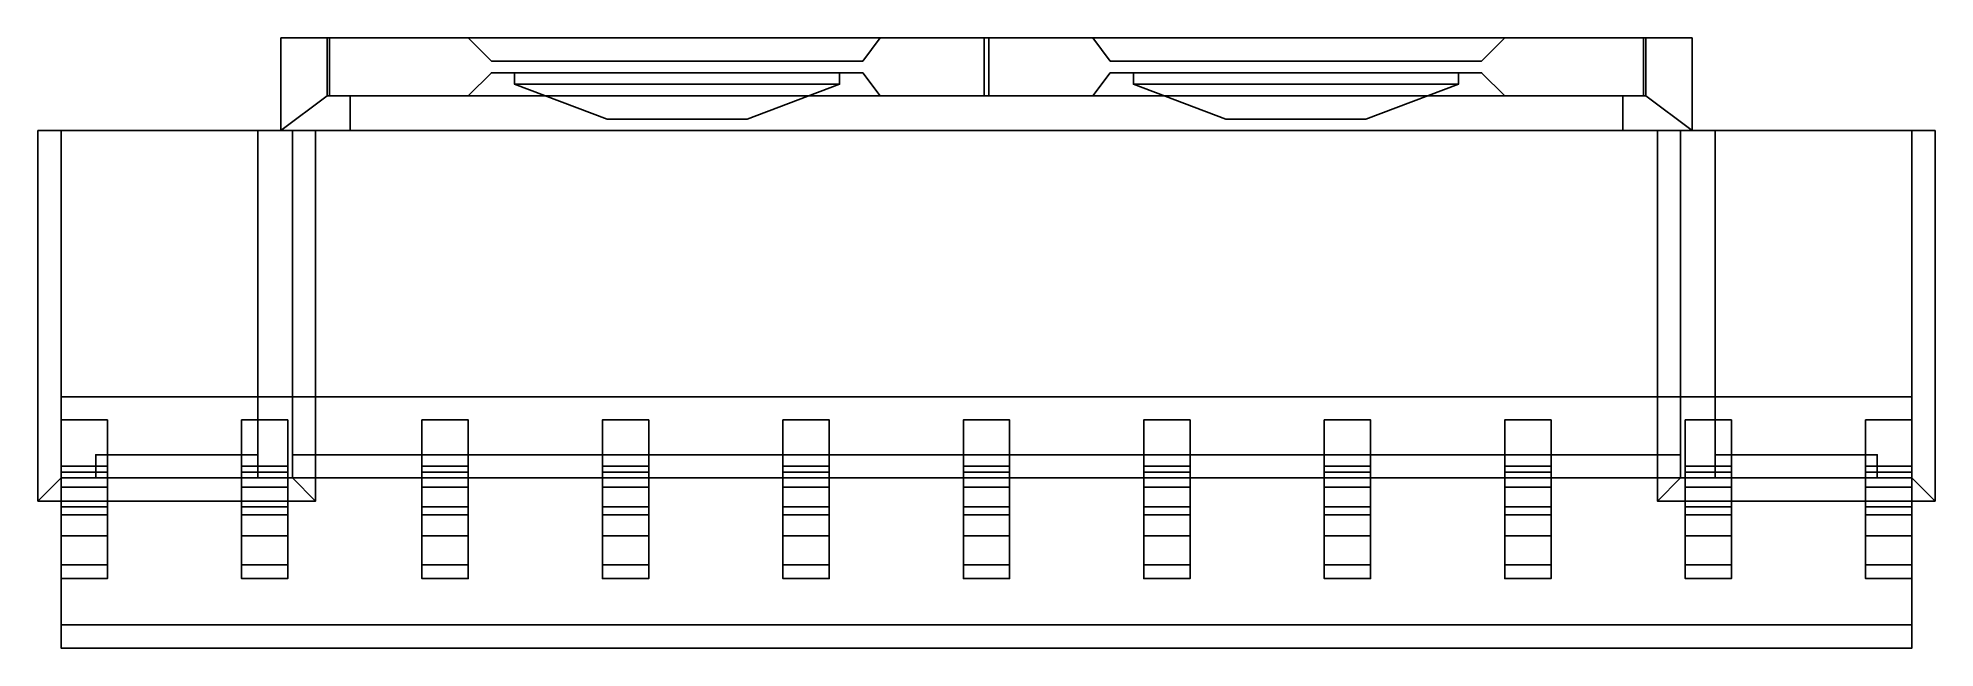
# Model space of a CAD drawing. Extents: x -0.21 to 1.43, y -0.45 to 0.08.
import ezdxf

# ---------------------------------------------------------------- set-up
doc = ezdxf.new("R2010")
doc.units = 0
doc.layers.get('0').update_dxf_attribs({"linetype": 'CONTINUOUS'})

msp = doc.modelspace()

# ---------------------------------------------------------------- meshes
at = {"color": 131}
mesh = msp.add_polyface(dxfattribs=at)
corners = [(0.042, 0.08, 2.158), (0.042, 0.08, 1.11), (0.042, 0.03, 1.11), (0.042, 0.03, 2.158), (0.162, 0.08, 2.038), (0.162, 0.08, 1.11), (0.162, 0.03, 1.11), (0.162, 0.03, 2.038), (0.042, 0.08, 1.01), (0.042, 0.03, 1.01), (0.162, 0.08, 1.01), (0.162, 0.03, 1.01), (0.042, 0.08, 0.77), (0.042, 0.03, 0.77), (0.162, 0.08, 0.77), (0.162, 0.03, 0.77), (0.042, 0.08, 0.67), (0.042, 0.03, 0.67), (0.162, 0.08, 0.67), (0.162, 0.03, 0.67), (0.042, 0.03), (0.042, 0.08), (0.162, 0.08, 0.17), (0.162, 0.03, 0.17), (0.122, -0.325, 2.485), (0.122, -0.332, 2.51), (0.122, -0.25, 2.59), (0.122, -0.25, 2.485), (0.122, -0.29, 2.39), (0.122, -0.295, 2.407), (0.122, -0.25, 2.39), (0.162, -0.25, 2.39), (0.162, -0.29, 2.39), (0.162, -0.25, 2.485), (0.162, -0.295, 2.407), (0.162, -0.25, 2.59), (0.162, -0.332, 2.51), (0.162, -0.325, 2.485), (0.006, -0.25, 2.39), (0.006, -0.25, 2.485), (0.006, -0.295, 2.407), (0.006, -0.29, 2.39), (0.006, -0.25, 2.59), (0.006, -0.332, 2.51), (0.006, -0.325, 2.485), (0.04, 0.08), (0.04, 0.08, 2.16), (0.04, 0.03, 2.16), (0.04, 0.03), (0.06, 0.03, 2.14), (0.06, 0.03), (0, 0.08), (0, 0.08, 2.2), (0, 0), (0.06, 0, 2.14), (0.06, 0), (0, 0, 2.2), (0.01, 0, 0.45), (0.01, -0.3, 0.45), (0.03, -0.32, 0.45), (0.03, 0, 0.45), (0.01, -0.3, 2.19), (0.01, 0, 2.19), (0.03, -0.32), (0.03, 0), (0.01, -0.3, 2.36), (0.01, -0.3, 2.22), (0.01, -0.28, 2.22), (0.01, -0.28, 2.36)]
mesh.append_faces([[corners[k] for k in face] for face in [(0, 1, 2, 3), (4, 5, 1, 0), (3, 2, 6, 7), (1, 8, 9, 2), (5, 10, 8, 1), (2, 9, 11, 6), (8, 12, 13, 9), (10, 14, 12, 8), (15, 11, 9, 13), (12, 16, 17, 13), (14, 18, 16, 12), (19, 15, 13, 17), (20, 17, 16, 21), (21, 16, 18, 22), (23, 19, 17, 20), (24, 25, 26, 27), (28, 29, 27, 30), (28, 30, 31, 32), (31, 33, 34, 32), (33, 35, 36, 37), (35, 33, 27, 26), (30, 27, 33, 31), (38, 39, 40, 41), (39, 42, 43, 44), (45, 46, 47, 48), (48, 47, 49, 50), (51, 52, 46, 45), (45, 48, 53, 51), (50, 49, 54, 55), (55, 53, 48, 50), (53, 56, 52, 51), (55, 54, 56, 53), (57, 58, 59, 60), (61, 58, 57, 62), (60, 59, 63, 64), (60, 64, 57), (65, 66, 67, 68)]], dxfattribs={"color": 131})
mesh = msp.add_polyface(dxfattribs=at)
corners = [(0.612, 0.08, 2.158), (0.612, 0.08, 1.11), (0.612, 0.03, 1.11), (0.612, 0.03, 2.158), (0.702, 0.08, 2.038), (0.702, 0.08, 1.11), (0.612, 0.08, 1.01), (0.612, 0.03, 1.01), (0.702, 0.03, 1.11), (0.702, 0.03, 2.038), (0.717, 0.06, 1.13), (0.717, 0.06, 2.018), (1.038, 0.06, 2.018), (1.038, 0.06, 1.13), (0.702, 0.08, 1.01), (0.612, 0.08, 0.77), (0.612, 0.03, 0.77), (0.702, 0.03, 1.01), (0.717, 0.05, 1.13), (0.717, 0.05, 2.018), (1.038, 0.05, 1.13), (1.038, 0.05, 2.018), (0.702, 0.08, 0.77), (0.612, 0.08, 0.67), (0.612, 0.03, 0.67), (0.702, 0.03, 0.77), (0.717, 0.06, 0.99), (0.717, 0.06, 0.79), (0.702, 0.08, 0.67), (0.612, 0.03), (0.612, 0.08), (0.702, 0.03, 0.67), (0.717, 0.05, 0.79), (0.717, 0.05, 0.99), (0.702, 0.08, 0.17), (0.702, 0.03, 0.17), (0.737, 0.05, 0.81), (0.737, 0.05, 0.97), (0.717, 0.06, 0.65), (0.717, 0.06, 0.19), (0.717, 0.05, 0.19), (0.717, 0.05, 0.65), (1.038, 0.05, 0.79), (1.018, 0.05, 0.81), (0.737, 0.04, 0.81), (0.737, 0.04, 0.97), (1.018, 0.05, 0.97), (1.018, 0.04, 0.97), (1.018, 0.04, 0.81), (0.817, 0.01, 0.89), (1.18, 0.03, 2.16), (0.04, 0.03, 2.16), (0.04, 0.08, 2.16), (1.18, 0.08, 2.16), (1.16, 0.03, 2.14), (0.06, 0.03, 2.14), (0, 0.08, 2.2), (1.22, 0.08, 2.2), (1.16, 0, 2.14), (0.06, 0, 2.14), (1.22, 0, 2.2), (0, 0, 2.2), (1.21, 0, 2.19), (0.01, 0, 2.19), (0.01, 0, 2.39), (1.21, 0, 2.39)]
mesh.append_faces([[corners[k] for k in face] for face in [(0, 1, 2, 3), (4, 5, 1, 0), (1, 6, 7, 2), (3, 2, 8, 9), (10, 11, 12, 13), (5, 4, 11, 10), (6, 1, 5, 14), (6, 15, 16, 7), (17, 8, 2, 7), (9, 8, 18, 19), (19, 18, 20, 21), (15, 6, 14, 22), (15, 23, 24, 16), (7, 16, 25, 17), (22, 14, 26, 27), (22, 28, 23, 15), (29, 24, 23, 30), (16, 24, 31, 25), (17, 25, 32, 33), (30, 23, 28, 34), (35, 31, 24, 29), (33, 32, 36, 37), (34, 28, 38, 39), (31, 35, 40, 41), (32, 42, 43, 36), (37, 36, 44, 45), (46, 37, 45, 47), (36, 43, 48, 44), (45, 44, 49), (50, 51, 52, 53), (54, 55, 51, 50), (53, 52, 56, 57), (55, 54, 58, 59), (60, 57, 56, 61), (59, 58, 60, 61), (62, 63, 64, 65)]], dxfattribs={"color": 131})
mesh = msp.add_polyface(dxfattribs=at)
corners = [(0.608, 0.08, 1.11), (0.608, 0.08, 2.158), (0.608, 0.03, 2.158), (0.608, 0.03, 1.11), (0.518, 0.08, 1.11), (0.518, 0.08, 2.038), (0.608, 0.03, 1.01), (0.608, 0.08, 1.01), (0.518, 0.03, 2.038), (0.518, 0.03, 1.11), (0.182, 0.06, 1.13), (0.182, 0.06, 2.018), (0.503, 0.06, 2.018), (0.503, 0.06, 1.13), (0.518, 0.08, 1.01), (0.608, 0.03, 0.77), (0.608, 0.08, 0.77), (0.518, 0.03, 1.01), (0.503, 0.05, 2.018), (0.503, 0.05, 1.13), (0.182, 0.05, 2.018), (0.182, 0.05, 1.13), (0.518, 0.08, 0.77), (0.608, 0.03, 0.67), (0.608, 0.08, 0.67), (0.518, 0.03, 0.77), (0.503, 0.06, 0.79), (0.503, 0.06, 0.99), (0.518, 0.08, 0.67), (0.608, 0.08), (0.608, 0.03), (0.518, 0.03, 0.67), (0.503, 0.05, 0.99), (0.503, 0.05, 0.79), (0.518, 0.08, 0.17), (0.518, 0.03, 0.17), (0.483, 0.05, 0.97), (0.483, 0.05, 0.81), (0.182, 0.05, 0.99), (0.202, 0.05, 0.97), (0.503, 0.06, 0.19), (0.503, 0.06, 0.65), (0.503, 0.05, 0.65), (0.503, 0.05, 0.19), (0.202, 0.05, 0.81), (0.182, 0.05, 0.79), (0.483, 0.04, 0.97), (0.483, 0.04, 0.81), (0.202, 0.04, 0.97), (0.202, 0.04, 0.81), (0.403, 0.01, 0.89), (0.282, 0.01, 0.89), (0.63, -0.25, 2.59), (0.63, -0.25, 2.485), (0.59, -0.25, 2.485), (0.59, -0.25, 2.59), (0.59, -0.25, 2.39), (0.63, -0.25, 2.39), (0.474, -0.25, 2.59), (0.474, -0.25, 2.485), (0.434, -0.25, 2.485), (0.434, -0.25, 2.59), (0.434, -0.25, 2.39), (0.474, -0.25, 2.39), (0.01, -0.3, 2.39), (1.21, -0.3, 2.39), (1.21, 0, 2.39), (0.01, 0, 2.39)]
mesh.append_faces([[corners[k] for k in face] for face in [(0, 1, 2, 3), (1, 0, 4, 5), (3, 6, 7, 0), (8, 9, 3, 2), (10, 11, 12, 13), (13, 12, 5, 4), (14, 4, 0, 7), (6, 15, 16, 7), (6, 3, 9, 17), (18, 19, 9, 8), (20, 21, 19, 18), (22, 14, 7, 16), (15, 23, 24, 16), (17, 25, 15, 6), (26, 27, 14, 22), (16, 24, 28, 22), (29, 24, 23, 30), (25, 31, 23, 15), (32, 33, 25, 17), (34, 28, 24, 29), (30, 23, 31, 35), (36, 37, 33, 32), (32, 38, 39, 36), (40, 41, 28, 34), (42, 43, 35, 31), (37, 44, 45, 33), (46, 47, 37, 36), (48, 46, 36, 39), (47, 49, 44, 37), (50, 47, 46), (51, 50, 46, 48), (49, 47, 50, 51), (52, 53, 54, 55), (56, 54, 53, 57), (58, 59, 60, 61), (62, 60, 59, 63), (64, 65, 66, 67)]], dxfattribs={"color": 131})
mesh = msp.add_polyface(dxfattribs=at)
corners = [(0.608, 0.08, 2.158), (0.042, 0.08, 2.158), (0.042, 0.03, 2.158), (0.608, 0.03, 2.158), (0.518, 0.08, 2.038), (0.162, 0.08, 2.038), (0.162, 0.03, 2.038), (0.518, 0.03, 2.038), (0.503, 0.06, 2.018), (0.182, 0.06, 2.018), (0.182, 0.05, 2.018), (0.503, 0.05, 2.018), (0.182, 0.06, 1.13), (0.162, 0.08, 1.11), (0.182, 0.05, 1.13), (0.162, 0.03, 1.11), (0.503, 0.06, 1.13), (0.518, 0.08, 1.11), (0.518, 0.08, 1.01), (0.162, 0.08, 1.01), (0.518, 0.03, 1.01), (0.518, 0.03, 1.11), (0.162, 0.03, 1.01), (0.503, 0.05, 1.13), (0.503, 0.06, 0.99), (0.182, 0.06, 0.99), (0.182, 0.06, 0.79), (0.162, 0.08, 0.77), (0.182, 0.05, 0.99), (0.503, 0.05, 0.99), (0.182, 0.05, 0.79), (0.162, 0.03, 0.77), (0.503, 0.06, 0.79), (0.518, 0.08, 0.77), (0.518, 0.08, 0.67), (0.162, 0.08, 0.67), (0.608, 0.03), (0.042, 0.03), (0.042, 0.08), (0.608, 0.08), (0.518, 0.03, 0.67), (0.518, 0.03, 0.77), (0.162, 0.03, 0.67), (0.503, 0.05, 0.79), (0.202, 0.05, 0.81), (0.202, 0.05, 0.97), (0.503, 0.06, 0.65), (0.182, 0.06, 0.65), (0.162, 0.08, 0.17), (0.518, 0.08, 0.17), (0.182, 0.06, 0.19), (0.518, 0.03, 0.17), (0.162, 0.03, 0.17), (0.182, 0.05, 0.65), (0.503, 0.05, 0.65), (0.202, 0.04, 0.81), (0.202, 0.04, 0.97), (0.182, 0.05, 0.19), (0.503, 0.06, 0.19), (0.503, 0.05, 0.19), (0.282, 0.01, 0.89), (0.318, -0.25, 2.59), (0.318, -0.25, 2.485), (0.278, -0.25, 2.485), (0.278, -0.25, 2.59), (0.278, -0.25, 2.39), (0.318, -0.25, 2.39)]
mesh.append_faces([[corners[k] for k in face] for face in [(0, 1, 2, 3), (1, 0, 4, 5), (3, 2, 6, 7), (8, 9, 5, 4), (10, 11, 7, 6), (9, 12, 13, 5), (14, 10, 6, 15), (12, 16, 17, 13), (17, 18, 19, 13), (20, 21, 15, 22), (23, 14, 15, 21), (24, 25, 19, 18), (25, 26, 27, 19), (28, 29, 20, 22), (30, 28, 22, 31), (24, 32, 26, 25), (26, 32, 33, 27), (33, 34, 35, 27), (36, 37, 38, 39), (40, 41, 31, 42), (43, 30, 31, 41), (28, 30, 44, 45), (46, 47, 35, 34), (48, 49, 39, 38), (47, 50, 48, 35), (37, 36, 51, 52), (53, 54, 40, 42), (55, 56, 45, 44), (57, 53, 42, 52), (46, 58, 50, 47), (50, 58, 49, 48), (59, 57, 52, 51), (59, 54, 53, 57), (60, 56, 55), (61, 62, 63, 64), (65, 63, 62, 66)]], dxfattribs={"color": 131})
mesh = msp.add_polyface(dxfattribs=at)
corners = [(1.178, 0.08, 2.158), (0.612, 0.08, 2.158), (0.612, 0.03, 2.158), (1.178, 0.03, 2.158), (1.058, 0.08, 2.038), (0.702, 0.08, 2.038), (0.702, 0.03, 2.038), (1.058, 0.03, 2.038), (1.038, 0.06, 2.018), (0.717, 0.06, 2.018), (0.717, 0.05, 2.018), (1.038, 0.05, 2.018), (1.058, 0.08, 1.11), (1.038, 0.06, 1.13), (1.058, 0.03, 1.11), (1.038, 0.05, 1.13), (0.702, 0.08, 1.11), (0.717, 0.06, 1.13), (1.058, 0.08, 1.01), (0.702, 0.08, 1.01), (1.058, 0.03, 1.01), (0.702, 0.03, 1.11), (0.702, 0.03, 1.01), (0.717, 0.05, 1.13), (1.038, 0.06, 0.99), (0.717, 0.06, 0.99), (1.058, 0.08, 0.77), (1.038, 0.06, 0.79), (0.717, 0.05, 0.99), (1.038, 0.05, 0.99), (1.058, 0.03, 0.77), (1.038, 0.05, 0.79), (0.717, 0.06, 0.79), (0.702, 0.08, 0.77), (1.058, 0.08, 0.67), (0.702, 0.08, 0.67), (0.612, 0.08), (1.178, 0.08), (1.178, 0.03), (0.612, 0.03), (1.058, 0.03, 0.67), (0.702, 0.03, 0.77), (0.702, 0.03, 0.67), (0.717, 0.05, 0.79), (0.737, 0.05, 0.97), (1.018, 0.05, 0.97), (1.018, 0.05, 0.81), (1.038, 0.06, 0.65), (0.717, 0.06, 0.65), (0.702, 0.08, 0.17), (1.058, 0.08, 0.17), (1.038, 0.06, 0.19), (1.058, 0.03, 0.17), (0.702, 0.03, 0.17), (0.717, 0.05, 0.65), (1.038, 0.05, 0.65), (1.018, 0.04, 0.97), (1.018, 0.04, 0.81), (1.038, 0.05, 0.19), (0.717, 0.06, 0.19), (0.717, 0.05, 0.19), (0.737, 0.04, 0.97), (0.817, 0.01, 0.89), (0.938, 0.01, 0.89), (0.737, 0.04, 0.81)]
mesh.append_faces([[corners[k] for k in face] for face in [(0, 1, 2, 3), (4, 5, 1, 0), (6, 7, 3, 2), (5, 4, 8, 9), (7, 6, 10, 11), (4, 12, 13, 8), (14, 7, 11, 15), (12, 16, 17, 13), (12, 18, 19, 16), (20, 14, 21, 22), (21, 14, 15, 23), (19, 18, 24, 25), (18, 26, 27, 24), (20, 22, 28, 29), (30, 20, 29, 31), (24, 27, 32, 25), (26, 33, 32, 27), (26, 34, 35, 33), (36, 37, 38, 39), (40, 30, 41, 42), (41, 30, 31, 43), (44, 45, 29, 28), (45, 46, 31, 29), (35, 34, 47, 48), (37, 36, 49, 50), (34, 50, 51, 47), (52, 53, 39, 38), (40, 42, 54, 55), (46, 45, 56, 57), (52, 40, 55, 58), (47, 51, 59, 48), (50, 49, 59, 51), (53, 52, 58, 60), (58, 55, 54, 60), (56, 61, 62, 63), (57, 56, 63), (63, 62, 64, 57)]], dxfattribs={"color": 131})
mesh = msp.add_polyface(dxfattribs=at)
corners = [(1.178, 0.03, 2.158), (1.178, 0.03, 1.11), (1.178, 0.08, 1.11), (1.178, 0.08, 2.158), (1.058, 0.08, 1.11), (1.058, 0.08, 2.038), (1.058, 0.03, 2.038), (1.058, 0.03, 1.11), (1.178, 0.03, 1.01), (1.178, 0.08, 1.01), (1.058, 0.08, 1.01), (1.058, 0.03, 1.01), (1.178, 0.03, 0.77), (1.178, 0.08, 0.77), (1.058, 0.08, 0.77), (1.058, 0.03, 0.77), (1.178, 0.03, 0.67), (1.178, 0.08, 0.67), (1.058, 0.08, 0.67), (1.058, 0.03, 0.67), (1.178, 0.08), (1.178, 0.03), (1.058, 0.08, 0.17), (1.058, 0.03, 0.17), (1.214, -0.325, 2.485), (1.214, -0.332, 2.51), (1.214, -0.25, 2.59), (1.214, -0.25, 2.485), (1.214, -0.29, 2.39), (1.214, -0.295, 2.407), (1.214, -0.25, 2.39), (1.058, -0.325, 2.485), (1.058, -0.332, 2.51), (1.058, -0.25, 2.59), (1.058, -0.25, 2.485), (1.058, -0.29, 2.39), (1.058, -0.295, 2.407), (1.058, -0.25, 2.39), (1.098, -0.25, 2.39), (1.098, -0.29, 2.39), (1.098, -0.25, 2.485), (1.098, -0.295, 2.407), (1.098, -0.25, 2.59), (1.098, -0.332, 2.51), (1.098, -0.325, 2.485), (1.18, 0.08), (1.18, 0.08, 2.16), (1.22, 0.08, 2.2), (1.22, 0.08), (1.18, 0.03), (1.18, 0.03, 2.16), (1.22, 0), (1.16, 0.03), (1.16, 0.03, 2.14), (1.22, 0, 2.2), (1.16, 0, 2.14), (1.16, 0), (1.21, 0, 2.19), (1.21, 0, 0.45), (1.21, -0.3, 0.45), (1.21, -0.3, 2.19), (1.19, 0, 0.45), (1.19, -0.32, 0.45), (1.21, -0.3, 2.22), (1.21, -0.3, 2.36), (1.21, -0.28, 2.36), (1.21, -0.28, 2.22), (1.19, 0), (1.19, -0.32)]
mesh.append_faces([[corners[k] for k in face] for face in [(0, 1, 2, 3), (3, 2, 4, 5), (6, 7, 1, 0), (1, 8, 9, 2), (2, 9, 10, 4), (7, 11, 8, 1), (8, 12, 13, 9), (9, 13, 14, 10), (12, 8, 11, 15), (12, 16, 17, 13), (13, 17, 18, 14), (16, 12, 15, 19), (20, 17, 16, 21), (22, 18, 17, 20), (21, 16, 19, 23), (24, 25, 26, 27), (28, 29, 27, 30), (31, 32, 33, 34), (35, 36, 34, 37), (35, 37, 38, 39), (38, 40, 41, 39), (40, 42, 43, 44), (42, 40, 34, 33), (37, 34, 40, 38), (45, 46, 47, 48), (49, 50, 46, 45), (48, 51, 49, 45), (52, 53, 50, 49), (51, 54, 55, 56), (52, 49, 51, 56), (56, 55, 53, 52), (57, 58, 59, 60), (59, 58, 61, 62), (63, 64, 65, 66), (61, 58, 67), (68, 62, 61, 67)]], dxfattribs={"color": 131})
mesh = msp.add_polyface(dxfattribs=at)
corners = [(1.37, -0.325, 2.485), (1.37, -0.332, 2.51), (1.37, -0.25, 2.59), (1.37, -0.25, 2.485), (1.37, -0.29, 2.39), (1.37, -0.295, 2.407), (1.37, -0.25, 2.39), (1.41, -0.25, 2.39), (1.41, -0.29, 2.39), (1.41, -0.25, 2.485), (1.41, -0.295, 2.407), (1.41, -0.25, 2.59), (1.41, -0.332, 2.51), (1.41, -0.325, 2.485), (1.214, -0.29, 2.39), (1.214, -0.25, 2.39), (1.254, -0.25, 2.39), (1.254, -0.29, 2.39), (1.254, -0.25, 2.485), (1.254, -0.295, 2.407), (1.254, -0.25, 2.59), (1.254, -0.332, 2.51), (1.254, -0.325, 2.485), (1.214, -0.25, 2.485), (1.214, -0.25, 2.59), (1.22, 0.08), (1.22, 0.08, 2.2), (1.22, 0, 2.2), (1.22, 0), (1.24, 0, 2.22), (1.21, 0, 2.19), (1.21, 0, 2.39), (1.24, 0, 2.39), (1.21, 0, 0.45), (1.41, 0, 2.19), (1.41, 0, 0.45), (1.21, -0.3, 2.39), (1.24, -0.3, 2.39), (1.41, 0, 2.22), (1.41, 0, 2.39), (1.41, -0.3, 2.19), (1.41, -0.3, 0.45), (1.43, 0), (1.19, 0), (1.24, -0.3, 2.19), (1.24, -0.3, 0.48), (1.24, -0.28, 0.48), (1.24, -0.28, 2.19), (1.38, -0.3, 2.19), (1.38, -0.28, 2.19), (1.24, -0.3, 2.22), (1.38, -0.3, 2.22), (1.38, -0.28, 2.22), (1.24, -0.28, 2.22), (1.24, -0.3, 2.36), (1.24, -0.28, 2.36), (1.41, -0.3, 2.39), (1.41, -0.3, 2.22), (1.43, -0.32, 0.45), (1.43, 0, 0.45), (1.43, -0.32), (1.19, -0.32), (1.38, -0.3, 0.48), (1.38, -0.28, 0.48), (1.38, -0.3, 2.36), (1.38, -0.28, 2.36)]
mesh.append_faces([[corners[k] for k in face] for face in [(0, 1, 2, 3), (4, 5, 3, 6), (4, 6, 7, 8), (7, 9, 10, 8), (9, 11, 12, 13), (11, 9, 3, 2), (6, 3, 9, 7), (14, 15, 16, 17), (16, 18, 19, 17), (18, 20, 21, 22), (20, 18, 23, 24), (15, 23, 18, 16), (25, 26, 27, 28), (29, 30, 31, 32), (33, 30, 34, 35), (32, 31, 36, 37), (34, 30, 29, 38), (39, 38, 29, 32), (35, 34, 40, 41), (42, 43, 33, 35), (44, 45, 46, 47), (48, 44, 47, 49), (50, 51, 52, 53), (54, 50, 53, 55), (39, 32, 37, 56), (57, 40, 34, 38), (56, 57, 38, 39), (35, 41, 58, 59), (43, 42, 60, 61), (59, 42, 35), (45, 62, 63, 46), (49, 47, 46, 63), (62, 48, 49, 63), (51, 64, 65, 52), (53, 52, 65, 55), (64, 54, 55, 65), (42, 59, 58, 60)]], dxfattribs={"color": 131})
mesh = msp.add_polyface(dxfattribs=at)
corners = [(-0.034, -0.325, 2.485), (-0.034, -0.332, 2.51), (-0.034, -0.25, 2.59), (-0.034, -0.25, 2.485), (-0.034, -0.29, 2.39), (-0.034, -0.295, 2.407), (-0.034, -0.25, 2.39), (0.006, -0.25, 2.39), (0.006, -0.29, 2.39), (0.006, -0.25, 2.59), (0.006, -0.25, 2.485), (-0.19, -0.325, 2.485), (-0.19, -0.332, 2.51), (-0.19, -0.25, 2.59), (-0.19, -0.25, 2.485), (-0.19, -0.29, 2.39), (-0.19, -0.295, 2.407), (-0.19, -0.25, 2.39), (-0.15, -0.25, 2.39), (-0.15, -0.29, 2.39), (-0.15, -0.25, 2.485), (-0.15, -0.295, 2.407), (-0.15, -0.25, 2.59), (-0.15, -0.332, 2.51), (-0.15, -0.325, 2.485), (-0.16, -0.3, 0.48), (-0.02, -0.3, 0.48), (-0.02, -0.28, 0.48), (-0.16, -0.28, 0.48), (-0.02, -0.3, 2.19), (-0.02, -0.28, 2.19), (-0.16, -0.28, 2.19), (-0.16, -0.3, 2.19), (-0.19, -0.3, 0.45), (-0.19, -0.3, 2.19), (-0.19, 0, 2.19), (-0.19, 0, 0.45), (-0.21, 0, 0.45), (-0.21, -0.32, 0.45), (0.03, 0), (-0.21, 0), (0.01, 0, 0.45), (0.01, 0, 2.19), (-0.19, 0, 2.22), (-0.19, -0.3, 2.22), (-0.21, -0.32), (0.03, -0.32), (-0.02, 0, 2.22), (-0.19, 0, 2.39), (-0.19, -0.3, 2.39), (-0.16, -0.3, 2.22), (-0.02, -0.3, 2.22), (-0.02, -0.28, 2.22), (-0.16, -0.28, 2.22), (-0.16, -0.3, 2.36), (-0.16, -0.28, 2.36), (-0.02, 0, 2.39), (0.01, 0, 2.39), (-0.02, -0.3, 2.36), (-0.02, -0.28, 2.36), (-0.02, -0.3, 2.39), (0.01, -0.3, 2.39)]
mesh.append_faces([[corners[k] for k in face] for face in [(0, 1, 2, 3), (4, 5, 3, 6), (4, 6, 7, 8), (9, 10, 3, 2), (6, 3, 10, 7), (11, 12, 13, 14), (15, 16, 14, 17), (15, 17, 18, 19), (18, 20, 21, 19), (20, 22, 23, 24), (22, 20, 14, 13), (17, 14, 20, 18), (25, 26, 27, 28), (26, 29, 30, 27), (28, 27, 30, 31), (32, 25, 28, 31), (33, 34, 35, 36), (33, 36, 37, 38), (39, 40, 36, 41), (36, 35, 42, 41), (29, 32, 31, 30), (43, 35, 34, 44), (37, 36, 40), (45, 38, 37, 40), (40, 39, 46, 45), (43, 47, 42, 35), (48, 43, 44, 49), (50, 51, 52, 53), (54, 50, 53, 55), (48, 56, 47, 43), (56, 57, 42, 47), (51, 58, 59, 52), (49, 60, 56, 48), (53, 52, 59, 55), (58, 54, 55, 59), (60, 61, 57, 56)]], dxfattribs={"color": 131})
mesh = msp.add_polyface(dxfattribs=at)
corners = [(0.746, -0.308, 2.42), (0.746, -0.295, 2.407), (0.786, -0.295, 2.407), (0.786, -0.308, 2.42), (0.746, -0.325, 2.485), (0.746, -0.25, 2.485), (0.746, -0.29, 2.39), (0.786, -0.29, 2.39), (0.746, -0.325, 2.425), (0.786, -0.325, 2.425), (0.746, -0.332, 2.51), (0.746, -0.25, 2.59), (0.746, -0.25, 2.39), (0.786, -0.25, 2.39), (0.786, -0.325, 2.485), (0.786, -0.332, 2.51), (0.746, -0.35, 2.528), (0.786, -0.25, 2.59), (0.786, -0.25, 2.485), (0.786, -0.35, 2.528), (0.746, -0.375, 2.535), (0.746, -0.387, 2.59), (0.786, -0.387, 2.59), (0.786, -0.375, 2.535), (0.746, -0.387, 2.535), (0.786, -0.387, 2.535), (0.63, -0.308, 2.42), (0.63, -0.295, 2.407), (0.63, -0.25, 2.485), (0.63, -0.325, 2.485), (0.63, -0.25, 2.39), (0.63, -0.29, 2.39), (0.63, -0.25, 2.59), (0.63, -0.332, 2.51), (0.63, -0.325, 2.425), (0.63, -0.35, 2.528), (0.63, -0.375, 2.535), (0.63, -0.387, 2.59), (0.63, -0.387, 2.535), (0.59, -0.387, 2.59), (0.59, -0.387, 2.535), (0.59, -0.375, 2.535), (1.41, -0.447, 2.67), (1.41, -0.2299, 2.8823), (-0.19, -0.2299, 2.8823), (-0.19, -0.447, 2.67), (1.41, -0.447, 2.63), (-0.19, -0.447, 2.63), (-0.19, -0.427, 2.63), (1.41, -0.427, 2.63), (1.41, -0.2299, 2.5923), (-0.19, -0.2299, 2.5923), (1.41, -0.427, 2.59), (-0.19, -0.427, 2.59), (0.01, -0.3, 2.19), (0.01, 0, 2.19), (1.21, 0, 2.19), (1.21, -0.3, 2.19), (1.21, -0.28, 2.36), (0.01, -0.28, 2.36), (0.01, -0.28, 2.22), (1.21, -0.28, 2.22), (1.21, -0.3, 2.36), (0.01, -0.3, 2.36)]
mesh.append_faces([[corners[k] for k in face] for face in [(0, 1, 2, 3), (4, 5, 1, 0), (2, 1, 6, 7), (8, 0, 3, 9), (4, 10, 11, 5), (6, 1, 5, 12), (8, 4, 0), (6, 12, 13, 7), (4, 8, 9, 14), (10, 4, 14, 15), (10, 16, 11), (17, 18, 5, 11), (12, 5, 18, 13), (16, 10, 15, 19), (16, 20, 21, 11), (11, 21, 22, 17), (16, 19, 23, 20), (24, 21, 20), (25, 22, 21, 24), (26, 27, 28, 29), (30, 28, 27, 31), (28, 32, 33, 29), (34, 26, 29), (35, 33, 32), (36, 35, 32, 37), (38, 37, 39, 40), (38, 36, 37), (41, 36, 38, 40), (42, 43, 44, 45), (46, 47, 48, 49), (50, 51, 44, 43), (52, 49, 48, 53), (50, 52, 53, 51), (54, 55, 56, 57), (58, 59, 60, 61), (62, 63, 59, 58)]], dxfattribs={"color": 131})
mesh = msp.add_polyface(dxfattribs=at)
corners = [(-0.034, -0.308, 2.42), (-0.034, -0.295, 2.407), (0.006, -0.295, 2.407), (0.006, -0.308, 2.42), (-0.034, -0.325, 2.485), (-0.034, -0.25, 2.485), (-0.034, -0.325, 2.425), (-0.034, -0.332, 2.51), (-0.034, -0.35, 2.528), (-0.034, -0.25, 2.59), (-0.034, -0.375, 2.535), (-0.034, -0.387, 2.59), (-0.034, -0.387, 2.535), (-0.19, -0.308, 2.42), (-0.19, -0.295, 2.407), (-0.15, -0.295, 2.407), (-0.15, -0.308, 2.42), (-0.19, -0.325, 2.485), (-0.19, -0.25, 2.485), (-0.19, -0.29, 2.39), (-0.15, -0.29, 2.39), (-0.15, -0.25, 2.485), (-0.15, -0.325, 2.485), (-0.19, -0.325, 2.425), (-0.15, -0.325, 2.425), (-0.19, -0.332, 2.51), (-0.15, -0.332, 2.51), (-0.19, -0.35, 2.528), (-0.19, -0.25, 2.59), (-0.15, -0.35, 2.528), (-0.15, -0.25, 2.59), (-0.19, -0.375, 2.535), (-0.19, -0.387, 2.59), (-0.15, -0.387, 2.59), (-0.15, -0.375, 2.535), (-0.19, -0.387, 2.535), (-0.15, -0.387, 2.535), (-0.19, -0.447, 2.67), (-0.19, -0.2299, 2.8823), (-0.19, -0.427, 2.63), (-0.19, -0.447, 2.63), (-0.19, -0.427, 2.59), (-0.19, -0.2299, 2.5923), (-0.02, -0.3, 0.48), (-0.16, -0.3, 0.48), (-0.19, -0.3, 0.45), (0.01, -0.3, 0.45), (-0.16, -0.3, 2.19), (-0.19, -0.3, 2.19), (-0.21, -0.32, 0.45), (0.03, -0.32, 0.45), (-0.19, -0.3, 2.22), (-0.16, -0.3, 2.22), (-0.21, -0.32), (0.03, -0.32), (-0.02, -0.3, 2.19), (-0.02, -0.3, 2.22), (-0.19, -0.3, 2.39), (-0.16, -0.3, 2.36), (-0.02, -0.3, 2.36), (-0.02, -0.3, 2.39)]
mesh.append_faces([[corners[k] for k in face] for face in [(0, 1, 2, 3), (4, 5, 1, 0), (6, 4, 0), (7, 8, 9), (8, 10, 11, 9), (12, 11, 10), (13, 14, 15, 16), (17, 18, 14, 13), (15, 14, 19, 20), (16, 15, 21, 22), (23, 13, 16, 24), (23, 17, 13), (24, 16, 22), (17, 23, 24, 22), (25, 17, 22, 26), (25, 27, 28), (29, 26, 30), (27, 25, 26, 29), (27, 31, 32, 28), (28, 32, 33, 30), (34, 29, 30, 33), (27, 29, 34, 31), (35, 32, 31), (36, 33, 32, 35), (36, 34, 33), (31, 34, 36, 35), (37, 38, 39, 40), (41, 39, 38, 42), (43, 44, 45, 46), (44, 47, 48, 45), (46, 45, 49, 50), (51, 48, 47, 52), (53, 54, 50, 49), (47, 55, 56, 52), (57, 51, 52, 58), (58, 59, 60, 57)]], dxfattribs={"color": 131})
mesh = msp.add_polyface(dxfattribs=at)
corners = [(1.37, -0.308, 2.42), (1.37, -0.295, 2.407), (1.41, -0.295, 2.407), (1.41, -0.308, 2.42), (1.37, -0.325, 2.485), (1.37, -0.25, 2.485), (1.37, -0.29, 2.39), (1.41, -0.29, 2.39), (1.41, -0.25, 2.485), (1.41, -0.325, 2.485), (1.37, -0.325, 2.425), (1.41, -0.325, 2.425), (1.37, -0.332, 2.51), (1.41, -0.332, 2.51), (1.37, -0.35, 2.528), (1.37, -0.25, 2.59), (1.41, -0.35, 2.528), (1.41, -0.25, 2.59), (1.37, -0.375, 2.535), (1.37, -0.387, 2.59), (1.41, -0.387, 2.59), (1.41, -0.375, 2.535), (1.37, -0.387, 2.535), (1.41, -0.387, 2.535), (1.254, -0.308, 2.42), (1.254, -0.295, 2.407), (1.254, -0.25, 2.485), (1.254, -0.325, 2.485), (1.254, -0.325, 2.425), (1.254, -0.35, 2.528), (1.254, -0.332, 2.51), (1.254, -0.25, 2.59), (1.254, -0.375, 2.535), (1.254, -0.387, 2.59), (1.254, -0.387, 2.535), (1.214, -0.387, 2.59), (1.214, -0.387, 2.535), (1.214, -0.375, 2.535), (1.41, -0.447, 2.63), (1.41, -0.427, 2.63), (1.41, -0.2299, 2.8823), (1.41, -0.447, 2.67), (1.41, -0.2299, 2.5923), (1.41, -0.427, 2.59), (1.24, -0.3, 2.19), (1.38, -0.3, 2.19), (1.38, -0.3, 2.22), (1.24, -0.3, 2.22), (1.41, -0.3, 0.45), (1.21, -0.3, 0.45), (1.19, -0.32, 0.45), (1.43, -0.32, 0.45), (1.38, -0.3, 0.48), (1.24, -0.3, 0.48), (1.41, -0.3, 2.19), (1.41, -0.3, 2.22), (1.19, -0.32), (1.43, -0.32), (1.38, -0.3, 2.36), (1.41, -0.3, 2.39), (1.24, -0.3, 2.39), (1.24, -0.3, 2.36)]
mesh.append_faces([[corners[k] for k in face] for face in [(0, 1, 2, 3), (4, 5, 1, 0), (2, 1, 6, 7), (3, 2, 8, 9), (10, 0, 3, 11), (10, 4, 0), (11, 3, 9), (4, 10, 11, 9), (12, 4, 9, 13), (12, 14, 15), (16, 13, 17), (14, 12, 13, 16), (14, 18, 19, 15), (15, 19, 20, 17), (21, 16, 17, 20), (14, 16, 21, 18), (22, 19, 18), (23, 20, 19, 22), (23, 21, 20), (18, 21, 23, 22), (24, 25, 26, 27), (28, 24, 27), (29, 30, 31), (32, 29, 31, 33), (34, 33, 35, 36), (34, 32, 33), (37, 32, 34, 36), (38, 39, 40, 41), (42, 40, 39, 43), (44, 45, 46, 47), (48, 49, 50, 51), (52, 53, 49, 48), (46, 45, 54, 55), (48, 54, 45, 52), (56, 57, 51, 50), (58, 46, 55, 59), (59, 60, 61, 58)]], dxfattribs={"color": 131})
mesh = msp.add_polyface(dxfattribs=at)
corners = [(0.59, -0.308, 2.42), (0.59, -0.295, 2.407), (0.63, -0.295, 2.407), (0.63, -0.308, 2.42), (0.59, -0.325, 2.485), (0.59, -0.25, 2.485), (0.59, -0.29, 2.39), (0.63, -0.29, 2.39), (0.59, -0.325, 2.425), (0.63, -0.325, 2.425), (0.59, -0.332, 2.51), (0.59, -0.25, 2.59), (0.59, -0.25, 2.39), (0.63, -0.25, 2.39), (0.63, -0.325, 2.485), (0.63, -0.332, 2.51), (0.59, -0.35, 2.528), (0.63, -0.35, 2.528), (0.59, -0.375, 2.535), (0.59, -0.387, 2.59), (0.63, -0.387, 2.59), (0.63, -0.25, 2.59), (0.63, -0.375, 2.535), (0.59, -0.387, 2.535), (0.434, -0.308, 2.42), (0.434, -0.295, 2.407), (0.474, -0.295, 2.407), (0.474, -0.308, 2.42), (0.474, -0.25, 2.485), (0.474, -0.325, 2.485), (0.434, -0.325, 2.425), (0.474, -0.325, 2.425), (0.434, -0.29, 2.39), (0.434, -0.25, 2.39), (0.474, -0.25, 2.39), (0.474, -0.29, 2.39), (0.474, -0.25, 2.59), (0.474, -0.332, 2.51), (0.434, -0.325, 2.485), (0.434, -0.332, 2.51), (0.474, -0.35, 2.528), (0.434, -0.35, 2.528), (0.434, -0.25, 2.59), (0.434, -0.387, 2.59), (0.474, -0.387, 2.59), (0.474, -0.375, 2.535), (0.474, -0.387, 2.535), (0.434, -0.387, 2.535), (0.434, -0.375, 2.535), (-0.19, -0.447, 2.67), (-0.19, -0.447, 2.63), (1.41, -0.447, 2.63), (1.41, -0.447, 2.67), (0.01, -0.3, 2.19), (1.21, -0.3, 2.19), (1.21, -0.3, 2.22), (0.01, -0.3, 2.22), (1.21, -0.28, 2.22), (0.01, -0.28, 2.22), (0.01, -0.3, 2.36), (1.21, -0.3, 2.36), (1.21, -0.3, 2.39), (0.01, -0.3, 2.39)]
mesh.append_faces([[corners[k] for k in face] for face in [(0, 1, 2, 3), (4, 5, 1, 0), (2, 1, 6, 7), (8, 0, 3, 9), (4, 10, 11, 5), (6, 1, 5, 12), (8, 4, 0), (6, 12, 13, 7), (4, 8, 9, 14), (10, 4, 14, 15), (10, 16, 11), (16, 10, 15, 17), (16, 18, 19, 11), (11, 19, 20, 21), (16, 17, 22, 18), (23, 19, 18), (24, 25, 26, 27), (27, 26, 28, 29), (30, 24, 27, 31), (32, 33, 34, 35), (34, 28, 26, 35), (28, 36, 37, 29), (31, 27, 29), (38, 30, 31, 29), (39, 38, 29, 37), (40, 37, 36), (41, 39, 37, 40), (42, 43, 44, 36), (45, 40, 36, 44), (46, 44, 43, 47), (46, 45, 44), (48, 45, 46, 47), (49, 50, 51, 52), (53, 54, 55, 56), (56, 55, 57, 58), (59, 60, 61, 62)]], dxfattribs={"color": 131})
mesh = msp.add_polyface(dxfattribs=at)
corners = [(0.122, -0.308, 2.42), (0.122, -0.295, 2.407), (0.162, -0.295, 2.407), (0.162, -0.308, 2.42), (0.122, -0.325, 2.485), (0.122, -0.25, 2.485), (0.122, -0.29, 2.39), (0.162, -0.29, 2.39), (0.162, -0.25, 2.485), (0.162, -0.325, 2.485), (0.122, -0.325, 2.425), (0.162, -0.325, 2.425), (0.122, -0.332, 2.51), (0.162, -0.332, 2.51), (0.122, -0.35, 2.528), (0.122, -0.25, 2.59), (0.162, -0.35, 2.528), (0.162, -0.25, 2.59), (0.122, -0.375, 2.535), (0.122, -0.387, 2.59), (0.162, -0.387, 2.59), (0.162, -0.375, 2.535), (0.122, -0.387, 2.535), (0.162, -0.387, 2.535), (0.006, -0.295, 2.407), (-0.034, -0.295, 2.407), (-0.034, -0.29, 2.39), (0.006, -0.29, 2.39), (0.006, -0.308, 2.42), (0.006, -0.25, 2.485), (0.006, -0.325, 2.485), (-0.034, -0.325, 2.425), (-0.034, -0.308, 2.42), (0.006, -0.325, 2.425), (-0.034, -0.325, 2.485), (-0.034, -0.332, 2.51), (0.006, -0.332, 2.51), (0.006, -0.35, 2.528), (0.006, -0.25, 2.59), (-0.034, -0.35, 2.528), (-0.034, -0.25, 2.59), (-0.034, -0.387, 2.59), (0.006, -0.387, 2.59), (0.006, -0.375, 2.535), (-0.034, -0.375, 2.535), (0.006, -0.387, 2.535), (-0.034, -0.387, 2.535), (0.01, -0.3, 0.45), (0.01, -0.3, 2.19), (-0.02, -0.3, 2.19), (-0.02, -0.3, 0.48), (-0.02, -0.3, 2.22), (0.01, -0.3, 2.22), (0.01, -0.3, 2.36), (-0.02, -0.3, 2.36), (0.01, -0.3, 2.39), (-0.02, -0.3, 2.39)]
mesh.append_faces([[corners[k] for k in face] for face in [(0, 1, 2, 3), (4, 5, 1, 0), (2, 1, 6, 7), (3, 2, 8, 9), (10, 0, 3, 11), (10, 4, 0), (11, 3, 9), (4, 10, 11, 9), (12, 4, 9, 13), (12, 14, 15), (16, 13, 17), (14, 12, 13, 16), (14, 18, 19, 15), (15, 19, 20, 17), (14, 16, 21, 18), (22, 19, 18), (23, 20, 19, 22), (18, 21, 23, 22), (24, 25, 26, 27), (28, 24, 29, 30), (31, 32, 28, 33), (33, 28, 30), (34, 31, 33, 30), (35, 34, 30, 36), (37, 36, 38), (39, 35, 36, 37), (40, 41, 42, 38), (43, 37, 38, 42), (39, 37, 43, 44), (45, 42, 41, 46), (45, 43, 42), (44, 43, 45, 46), (47, 48, 49, 50), (51, 49, 48, 52), (52, 53, 54, 51), (54, 53, 55, 56)]], dxfattribs={"color": 131})
mesh = msp.add_polyface(dxfattribs=at)
corners = [(0.434, -0.325, 2.485), (0.434, -0.25, 2.485), (0.434, -0.295, 2.407), (0.434, -0.308, 2.42), (0.474, -0.295, 2.407), (0.434, -0.29, 2.39), (0.474, -0.29, 2.39), (0.434, -0.332, 2.51), (0.434, -0.25, 2.59), (0.434, -0.25, 2.39), (0.434, -0.325, 2.425), (0.434, -0.35, 2.528), (0.434, -0.375, 2.535), (0.434, -0.387, 2.59), (0.474, -0.35, 2.528), (0.474, -0.375, 2.535), (0.434, -0.387, 2.535), (0.278, -0.308, 2.42), (0.278, -0.295, 2.407), (0.318, -0.295, 2.407), (0.318, -0.308, 2.42), (0.278, -0.325, 2.485), (0.278, -0.25, 2.485), (0.278, -0.29, 2.39), (0.318, -0.29, 2.39), (0.318, -0.25, 2.485), (0.318, -0.325, 2.485), (0.278, -0.325, 2.425), (0.318, -0.325, 2.425), (0.278, -0.332, 2.51), (0.278, -0.25, 2.59), (0.278, -0.25, 2.39), (0.318, -0.25, 2.39), (0.318, -0.25, 2.59), (0.318, -0.332, 2.51), (0.278, -0.35, 2.528), (0.318, -0.35, 2.528), (0.278, -0.375, 2.535), (0.278, -0.387, 2.59), (0.318, -0.387, 2.59), (0.318, -0.375, 2.535), (0.278, -0.387, 2.535), (0.318, -0.387, 2.535), (0.162, -0.375, 2.535), (0.162, -0.35, 2.528), (0.162, -0.25, 2.59), (0.162, -0.387, 2.59), (0.162, -0.387, 2.535)]
mesh.append_faces([[corners[k] for k in face] for face in [(0, 1, 2, 3), (4, 2, 5, 6), (0, 7, 8, 1), (5, 2, 1, 9), (10, 0, 3), (7, 11, 8), (11, 12, 13, 8), (11, 14, 15, 12), (16, 13, 12), (17, 18, 19, 20), (21, 22, 18, 17), (19, 18, 23, 24), (20, 19, 25, 26), (27, 17, 20, 28), (21, 29, 30, 22), (23, 18, 22, 31), (27, 21, 17), (23, 31, 32, 24), (32, 25, 19, 24), (25, 33, 34, 26), (28, 20, 26), (21, 27, 28, 26), (29, 21, 26, 34), (29, 35, 30), (36, 34, 33), (35, 29, 34, 36), (35, 37, 38, 30), (30, 38, 39, 33), (40, 36, 33, 39), (35, 36, 40, 37), (41, 38, 37), (42, 39, 38, 41), (42, 40, 39), (37, 40, 42, 41), (43, 44, 45, 46), (47, 43, 46)]], dxfattribs={"color": 131})
mesh = msp.add_polyface(dxfattribs=at)
corners = [(1.058, -0.325, 2.485), (1.058, -0.25, 2.485), (1.058, -0.295, 2.407), (1.058, -0.308, 2.42), (0.902, -0.308, 2.42), (0.902, -0.295, 2.407), (0.942, -0.295, 2.407), (0.942, -0.308, 2.42), (0.902, -0.325, 2.485), (0.902, -0.25, 2.485), (0.902, -0.29, 2.39), (0.942, -0.29, 2.39), (0.942, -0.25, 2.485), (0.942, -0.325, 2.485), (0.902, -0.325, 2.425), (0.942, -0.325, 2.425), (0.902, -0.332, 2.51), (0.902, -0.25, 2.59), (0.902, -0.25, 2.39), (0.942, -0.25, 2.39), (0.942, -0.25, 2.59), (0.942, -0.332, 2.51), (0.902, -0.35, 2.528), (0.942, -0.35, 2.528), (0.902, -0.375, 2.535), (0.902, -0.387, 2.59), (0.942, -0.387, 2.59), (0.942, -0.375, 2.535), (0.902, -0.387, 2.535), (0.942, -0.387, 2.535), (0.786, -0.308, 2.42), (0.786, -0.295, 2.407), (0.786, -0.25, 2.485), (0.786, -0.325, 2.485), (0.786, -0.25, 2.39), (0.786, -0.29, 2.39), (0.786, -0.25, 2.59), (0.786, -0.332, 2.51), (0.786, -0.325, 2.425), (0.786, -0.35, 2.528), (0.786, -0.375, 2.535), (0.786, -0.387, 2.59), (0.786, -0.387, 2.535), (0.746, -0.375, 2.535), (0.746, -0.387, 2.535)]
mesh.append_faces([[corners[k] for k in face] for face in [(0, 1, 2, 3), (4, 5, 6, 7), (8, 9, 5, 4), (6, 5, 10, 11), (7, 6, 12, 13), (14, 4, 7, 15), (8, 16, 17, 9), (10, 5, 9, 18), (14, 8, 4), (10, 18, 19, 11), (19, 12, 6, 11), (12, 20, 21, 13), (15, 7, 13), (8, 14, 15, 13), (16, 8, 13, 21), (16, 22, 17), (20, 12, 9, 17), (18, 9, 12, 19), (23, 21, 20), (22, 16, 21, 23), (22, 24, 25, 17), (17, 25, 26, 20), (27, 23, 20, 26), (22, 23, 27, 24), (28, 25, 24), (29, 26, 25, 28), (29, 27, 26), (24, 27, 29, 28), (30, 31, 32, 33), (34, 32, 31, 35), (32, 36, 37, 33), (38, 30, 33), (39, 37, 36), (40, 39, 36, 41), (42, 40, 41), (43, 40, 42, 44)]], dxfattribs={"color": 131})
mesh = msp.add_polyface(dxfattribs=at)
corners = [(1.214, -0.308, 2.42), (1.214, -0.295, 2.407), (1.254, -0.295, 2.407), (1.254, -0.308, 2.42), (1.214, -0.325, 2.485), (1.214, -0.25, 2.485), (1.214, -0.29, 2.39), (1.254, -0.29, 2.39), (1.214, -0.325, 2.425), (1.254, -0.325, 2.425), (1.254, -0.325, 2.485), (1.214, -0.332, 2.51), (1.254, -0.332, 2.51), (1.214, -0.35, 2.528), (1.214, -0.25, 2.59), (1.254, -0.35, 2.528), (1.214, -0.375, 2.535), (1.214, -0.387, 2.59), (1.254, -0.387, 2.59), (1.254, -0.25, 2.59), (1.254, -0.375, 2.535), (1.214, -0.387, 2.535), (1.058, -0.308, 2.42), (1.058, -0.295, 2.407), (1.098, -0.295, 2.407), (1.098, -0.308, 2.42), (1.058, -0.29, 2.39), (1.098, -0.29, 2.39), (1.098, -0.25, 2.485), (1.098, -0.325, 2.485), (1.058, -0.325, 2.425), (1.098, -0.325, 2.425), (1.058, -0.325, 2.485), (1.058, -0.332, 2.51), (1.098, -0.332, 2.51), (1.058, -0.35, 2.528), (1.058, -0.25, 2.59), (1.098, -0.35, 2.528), (1.098, -0.25, 2.59), (1.058, -0.375, 2.535), (1.058, -0.387, 2.59), (1.098, -0.387, 2.59), (1.098, -0.375, 2.535), (1.058, -0.387, 2.535), (1.098, -0.387, 2.535), (1.21, -0.3, 2.19), (1.24, -0.3, 2.19), (1.24, -0.3, 2.22), (1.21, -0.3, 2.22), (1.24, -0.3, 0.48), (1.21, -0.3, 0.45), (1.21, -0.3, 2.36), (1.24, -0.3, 2.36), (1.24, -0.3, 2.39), (1.21, -0.3, 2.39)]
mesh.append_faces([[corners[k] for k in face] for face in [(0, 1, 2, 3), (4, 5, 1, 0), (2, 1, 6, 7), (8, 0, 3, 9), (8, 4, 0), (4, 8, 9, 10), (11, 4, 10, 12), (11, 13, 14), (13, 11, 12, 15), (13, 16, 17, 14), (14, 17, 18, 19), (13, 15, 20, 16), (21, 17, 16), (22, 23, 24, 25), (24, 23, 26, 27), (25, 24, 28, 29), (30, 22, 25, 31), (30, 32, 22), (31, 25, 29), (32, 30, 31, 29), (33, 32, 29, 34), (33, 35, 36), (37, 34, 38), (35, 33, 34, 37), (35, 39, 40, 36), (36, 40, 41, 38), (42, 37, 38, 41), (35, 37, 42, 39), (43, 40, 39), (44, 41, 40, 43), (44, 42, 41), (39, 42, 44, 43), (45, 46, 47, 48), (49, 46, 45, 50), (51, 48, 47, 52), (51, 52, 53, 54)]], dxfattribs={"color": 131})

doc.saveas('drawing.dxf')
